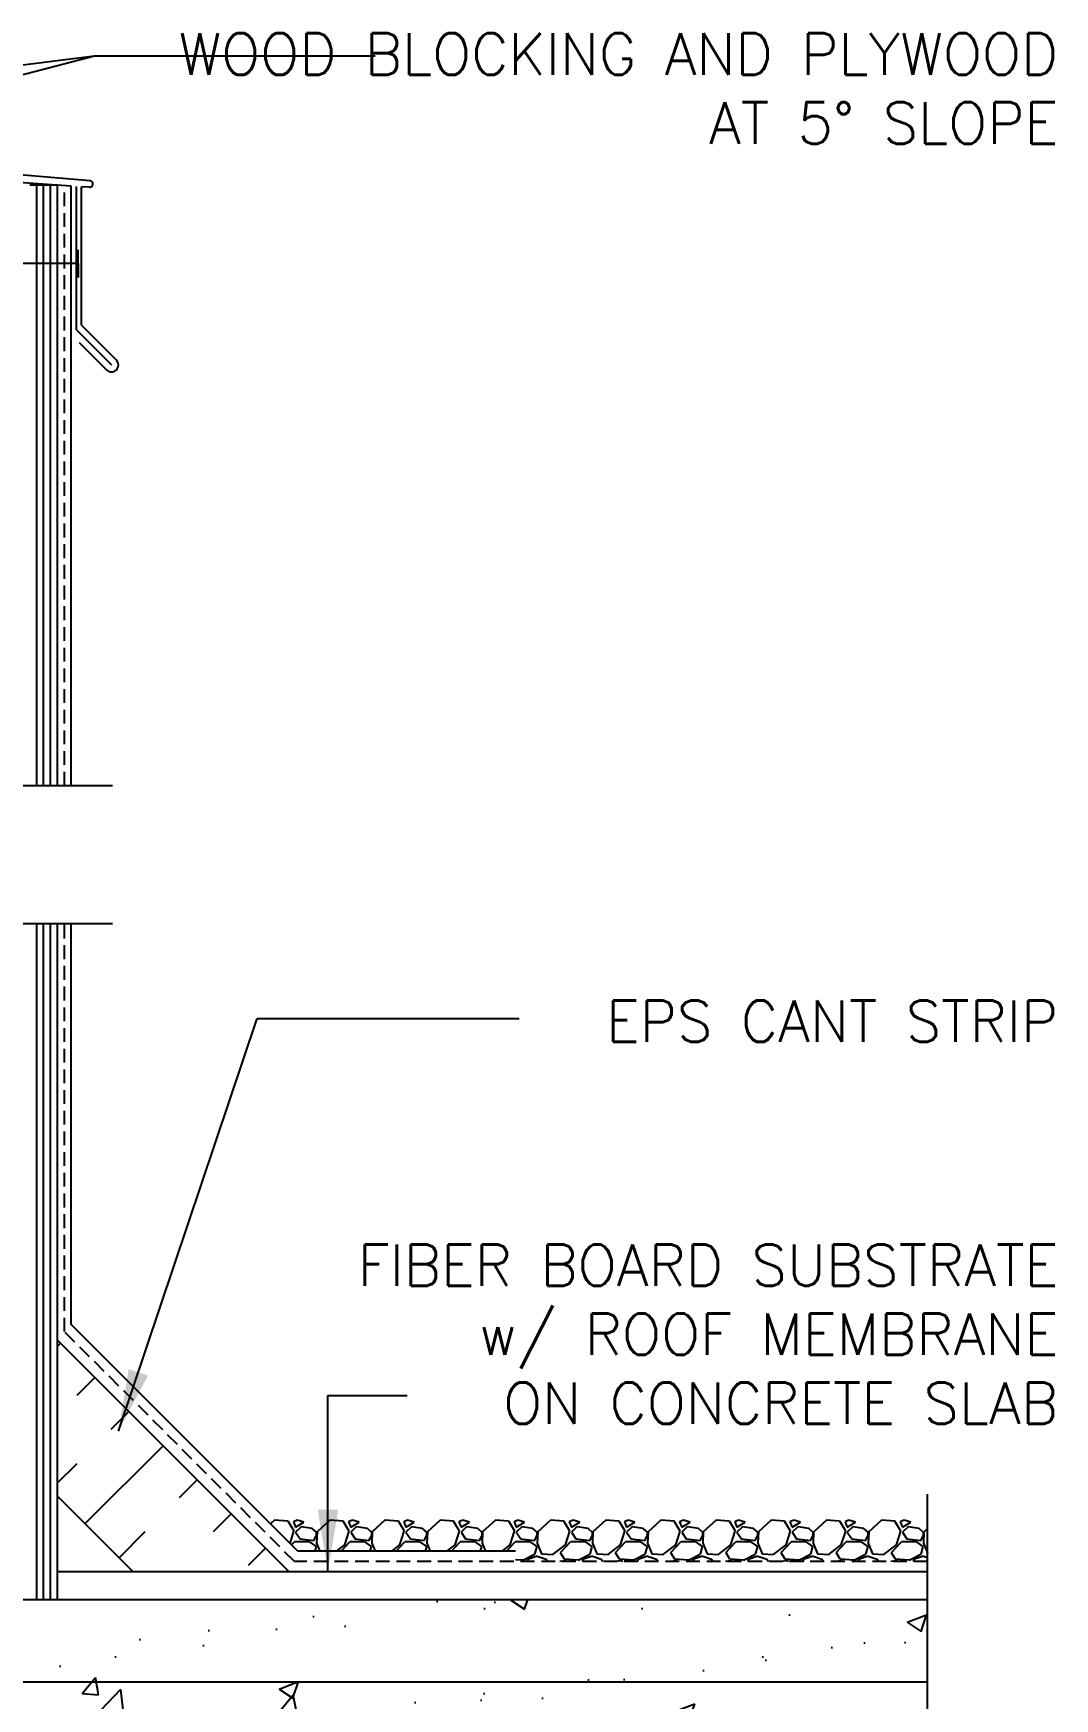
# Model space of a CAD drawing. Header units: inches. Extents: x 245.5 to 299.6, y 53.1 to 128.4.
# Drawn here: x 281.06 to 299.57, y 97.35 to 127.53 of the extents above; entities that cross this region are included whole.
import ezdxf

# ---------------------------------------------------------------- set-up
doc = ezdxf.new("R2010")
doc.units = ezdxf.units.IN
doc.header["$MEASUREMENT"] = 0
doc.linetypes.add('DASHED2', pattern=[0.375, 0.25, -0.125])
for name, color, linetype in [('HATCH', 12, 'Continuous'), ('line25', 2, 'Continuous'), ('LINE3', 3, 'Continuous'), ('LINE50', 5, 'Continuous'), ('LINE9', 9, 'Continuous'), ('TEXT', 4, 'Continuous')]:
    doc.layers.add(name, color=color, linetype=linetype)
doc.styles.add('DIM', font='romans.shx', dxfattribs={"width": 0.7})
doc.styles.add('ROMANS', font='romans.shx', dxfattribs={"height": 0.75})
doc.styles.get("Standard").update_dxf_attribs({"font": 'romans.shx', "height": 0.75})
doc.linetypes.add('STEEL', pattern='A,0.5,-0.2,["X",Standard,S=0.1,R=0,X=-0.1,Y=-0.05],-0.1', length=0.8)
doc.dimstyles.new('ext_12', dxfattribs={"dimscale": 12, "dimtxt": 0.09375, "dimasz": 0.09375, "dimexe": 0.09375, "dimexo": 0.0625, "dimgap": 0.0625, "dimtad": 1, "dimdec": 1, "dimzin": 3, "dimdsep": 46, "dimlunit": 4, "dimtxsty": 'DIM', "dimcen": 0.09, "dimdle": 0.09375, "dimclrt": 4, "dimadec": 0, "dimazin": 0, "dimtfac": 1, "dimtdec": 1, "dimtmove": 2, "dimatfit": 3, "dimfxl": 1, "dimfrac": 2, "dimtolj": 1, "dimtzin": 0, "dimarcsym": 0})

msp = doc.modelspace()

# ---------------------------------------------------------------- hatches: boundary and pattern name
at = {"layer": 'HATCH'}
h = msp.add_hatch(dxfattribs=at)
h.set_pattern_fill('AR-CONC', color=256, scale=0.5)
h.set_pattern_definition([(50, (0, 0), (3.5863, -0.31376), [0.375, -4.125]), (355, (0, 0), (-0.693757, 3.76096), [0.3, -3.3]), (100.4514, (0.299, -0.026), (2.892544, 3.4472), [0.3187, -3.50571]), (46.1842, (0, 1), (5.336207, -0.827596), [0.5625, -6.1875]), (96.6356, (0.4447, 0.931), (4.67331, 4.87059), [0.47805, -5.25857]), (351.1842, (0, 1), (4.67331, 4.87059), [0.45, -4.95]), (21, (0.5, 0.75), (2.984535, -2.013094), [0.375, -4.125]), (326, (0.5, 0.75), (1.216577, 3.62575), [0.3, -3.3]), (71.4514, (0.7487, 0.5822), (4.201112, 1.612656), [0.3187, -3.50571]), (37.5, (0, 0), (0.0607993, 1.6644693), [0, -3.26, 0, -3.35, 0, -3.3125]), (7.5, (0, 0), (1.315348, 1.972059), [0, -1.91, 0, -3.185, 0, -1.2625]), (327.5, (-1.115, 0), (2.669112, -0.1127744), [0, -1.25, 0, -3.9, 0, -5.175]), (317.5, (-1.615, 0), (2.915931, 0.500525), [0, -1.625, 0, -2.59, 0, -3.675])])
h.paths.add_polyline_path([(274.171, 100.95), (274.171, 100.985, 0.390098), (273.988, 101.184), (271.196, 101.333, 0.438748), (270.871, 101.035), (270.871, 100.9, 0.438748), (271.196, 100.601), (273.988, 100.751, 0.390098)])
h.paths.add_polyline_path([(277.871, 101.035, 0.438748), (277.546, 101.333), (274.754, 101.184, 0.390098), (274.571, 100.985), (274.571, 100.95, 0.390098), (274.754, 100.751), (277.546, 100.601, 0.438748), (277.871, 100.9)])
h.paths.add_polyline_path([(277.871, 100.108, 0.390098), (277.596, 100.407), (274.388, 100.591, 0.020761), (274.371, 100.592, 0.020761), (274.354, 100.591), (271.146, 100.407, 0.390098), (270.871, 100.108), (270.871, 99.547), (270.771, 99.547, -0.414214), (270.721, 99.497), (270.571, 99.497), (270.541, 99.467), (270.451, 99.467), (270.418, 99.501), (270.371, 99.501), (270.371, 99.366, -0.357642), (271.392, 99.05, -0.520567), (271.943, 99.168, -0.520567), (272.994, 99.168, -0.520567), (273.214, 99.168, -0.520567), (273.611, 99.168, -0.520567), (274.265, 99.168, -0.520567), (274.647, 99.168, -0.520567), (275.168, 99.168, -0.520567), (275.67, 99.168, -0.202806), (275.871, 99.294, -0.202806), (276.072, 99.168, -0.520567), (276.574, 99.168, -0.520567), (277.095, 99.168, -0.520567), (277.477, 99.168, -0.520567), (278.131, 99.168, -0.290815), (278.371, 99.267), (278.371, 99.501), (278.324, 99.501), (278.291, 99.467), (278.201, 99.467), (278.171, 99.497), (278.021, 99.497, -0.414214), (277.971, 99.547), (277.871, 99.547)])
h.paths.add_polyline_path([(278.371, 95.146), (280.371, 97.146), (292.68, 97.146), (294.084, 96.156), (294.084, 93.396), (293.724, 93.396), (293.724, 91.896), (295.974, 91.896), (297.267, 91.896), (297.267, 93.396), (296.267, 94.396), (297.864, 94.396), (297.864, 94.798), (297.267, 95.396), (297.267, 99.146), (278.371, 99.146), (278.371, 99.267, 0.290815), (278.131, 99.168, 0.520567), (277.477, 99.168, 0.520567), (277.095, 99.168, 0.520567), (276.574, 99.168, 0.520567), (276.072, 99.168, 0.202806), (275.871, 99.294, 0.202806), (275.67, 99.168, 0.520567), (275.168, 99.168, 0.520567), (274.647, 99.168, 0.520567), (274.265, 99.168, 0.520567), (273.611, 99.168, 0.520567), (273.214, 99.168, 0.520567), (272.994, 99.168, 0.520567), (271.943, 99.168, 0.520567), (271.392, 99.05, 0.357642), (270.371, 99.366), (270.371, 98.751), (270.736, 98.751), (270.736, 97.551), (270.371, 97.551), (270.371, 96.801), (270.736, 96.801), (270.736, 95.601), (270.371, 95.601), (270.371, 94.851), (270.736, 94.851), (270.736, 93.771), (270.371, 93.771), (270.371, 93.021), (270.736, 93.021), (270.736, 91.941), (270.371, 91.941), (270.371, 91.191), (270.736, 91.191), (270.736, 89.991), (270.371, 89.991), (270.371, 89.241), (270.736, 89.241), (270.736, 88.771, -0.305478), (271.079, 88.644, -0.520567), (271.58, 88.644, -0.520567), (272.102, 88.644, -0.520567), (272.484, 88.644, -0.520567), (273.138, 88.644, -0.520567), (273.534, 88.644, -0.520567), (273.755, 88.644, -0.520567), (274.805, 88.644, -0.520567), (275.356, 88.527, -0.257048), (275.871, 88.842, -0.257048), (276.386, 88.527, -0.520567), (276.937, 88.644, -0.520567), (277.987, 88.644, -0.053186), (278.006, 88.666), (278.006, 89.241), (278.371, 89.241), (278.371, 89.646)])
h.paths.add_polyline_path([(277.871, 88.177), (277.971, 88.177, -0.327813), (278.006, 88.225), (278.006, 88.666, 0.053186), (277.987, 88.644, 0.520567), (276.937, 88.644, 0.520567), (276.386, 88.527, 0.257048), (275.871, 88.842, 0.257048), (275.356, 88.527, 0.520567), (274.805, 88.644, 0.520567), (273.755, 88.644, 0.520567), (273.534, 88.644, 0.520567), (273.138, 88.644, 0.520567), (272.484, 88.644, 0.520567), (272.102, 88.644, 0.520567), (271.58, 88.644, 0.520567), (271.079, 88.644, 0.305478), (270.736, 88.771), (270.736, 88.225, -0.327813), (270.771, 88.177), (270.871, 88.177), (270.871, 87.616, 0.390098), (271.146, 87.317), (274.354, 87.134, 0.020761), (274.371, 87.133, 0.020761), (274.388, 87.134), (277.596, 87.317, 0.390098), (277.871, 87.616)])
h.paths.add_polyline_path([(273.988, 86.974), (271.196, 87.123, 0.438748), (270.871, 86.824), (270.871, 86.69, 0.438748), (271.196, 86.391), (273.988, 86.54, 0.390098), (274.171, 86.74), (274.171, 86.775, 0.390098)])
h.paths.add_polyline_path([(277.134, 120.999, 2.087231), (277.568, 120.774, -0.638777), (277.693, 120.898, 0.087457), (278.03, 120.819), (278.135, 120.819), (278.135, 120.889), (278.087, 120.889, -0.414214), (278.025, 120.952), (278.025, 121.019, -0.249069), (278.135, 121.226), (278.135, 121.268), (278.225, 121.268, 0.088416), (278.371, 121.365), (278.371, 121.993, 0.259173), (277.92, 121.774, 0.520567), (277.42, 121.774, 0.520567), (277.033, 121.774, 0.336749), (276.371, 121.879, 0.336749), (275.709, 121.774, 0.520567), (275.322, 121.774, 0.520567), (274.822, 121.774, 0.520567), (273.976, 121.774, 0.520567), (273.694, 121.774, 0.520567), (272.799, 121.774, 0.520567), (272.059, 121.774, 0.520567), (271.366, 121.774, 0.520567), (271.146, 121.774, 0.321585), (270.371, 121.799), (270.371, 121.365, 0.088416), (270.517, 121.268), (270.607, 121.268), (270.607, 121.226, -0.249069), (270.717, 121.019), (270.717, 120.952, -0.414214), (270.654, 120.889), (270.607, 120.889), (270.607, 120.819), (270.712, 120.819, 0.087457), (271.049, 120.898, -0.638777), (271.174, 120.774, 2.087231), (271.608, 120.999, -1), (271.771, 121.408, -0.21345), (272.164, 121.019, -0.068226), (272.299, 120.391, 1.753171), (272.75, 120.687, -0.940793), (272.954, 121.071, -0.173075), (273.3, 120.704), (273.442, 120.317, 1.612474), (273.874, 120.677, -0.734872), (273.897, 121.188, -0.068475), (274.371, 121.25, -0.068475), (274.845, 121.188, -0.734872), (274.868, 120.677, 1.612474), (275.3, 120.317), (275.442, 120.704, -0.173075), (275.788, 121.071, -0.940793), (275.992, 120.687, 1.753171), (276.443, 120.391, -0.068226), (276.578, 121.019, -0.21345), (276.971, 121.408, -1)])
h = msp.add_hatch(dxfattribs=at)
h.set_pattern_fill('INSUL', color=256, scale=7, angle=45, style=0)
h.set_pattern_definition([(45, (174.1928, -59.2554), (-1.856155, 1.856155), []), (45, (173.574, -58.6367), (-1.856155, 1.856155), [0.875, -0.875]), (45, (172.9554, -58.018), (-1.856155, 1.856155), [0.875, -0.875])])
h.paths.add_polyline_path([(282.744, 99.771), (285.573, 99.771), (281.496, 103.847), (281.496, 101.019)])

# ---------------------------------------------------------------- linework, layer by layer
for p, q in [((282.087, 124.855), (263.121, 126.515)), ((281.746, 124.762), (280.439, 124.853)), ((281.121, 113.896), (281.121, 124.779)), ((281.246, 113.896), (281.246, 124.779)), ((281.371, 113.896), (281.371, 124.779)), ((281.746, 113.896), (281.746, 124.762)), ((281.84, 122.157), (281.84, 124.754)), ((282.077, 124.742), (281.933, 124.751)), ((281.933, 122.24), (281.933, 124.751)), ((281.84, 122.157), (282.476, 121.52)), ((281.933, 122.24), (282.565, 121.609)), ((281.889, 121.93), (282.388, 121.432)), ((281.121, 99.146), (281.121, 111.396)), ((281.246, 99.146), (281.246, 111.396)), ((281.371, 99.146), (281.371, 111.396)), ((281.746, 104.128), (281.746, 111.396)), ((285.853, 100.021), (281.746, 104.128)), ((285.433, 100.584), (285.358, 100.516)), ((285.673, 100.564), (285.433, 100.584)), ((285.785, 100.385), (285.675, 100.565)), ((285.843, 100.584), (285.773, 100.554)), ((285.773, 100.555), (285.813, 100.455)), ((285.812, 100.455), (285.962, 100.545)), ((285.963, 100.545), (285.843, 100.585)), ((286.433, 100.584), (286.203, 100.374)), ((286.673, 100.564), (286.433, 100.584)), ((286.785, 100.385), (286.675, 100.565)), ((286.843, 100.584), (286.773, 100.554)), ((286.773, 100.555), (286.813, 100.455)), ((286.812, 100.455), (286.962, 100.545)), ((286.963, 100.545), (286.843, 100.585)), ((287.433, 100.584), (287.203, 100.374)), ((287.673, 100.564), (287.433, 100.584)), ((287.785, 100.385), (287.675, 100.565)), ((287.843, 100.584), (287.773, 100.554)), ((287.773, 100.555), (287.813, 100.455)), ((287.812, 100.455), (287.962, 100.545)), ((287.963, 100.545), (287.843, 100.585)), ((288.433, 100.584), (288.203, 100.374)), ((288.673, 100.564), (288.433, 100.584)), ((288.785, 100.385), (288.675, 100.565)), ((288.843, 100.584), (288.773, 100.554)), ((288.773, 100.555), (288.813, 100.455)), ((288.812, 100.455), (288.962, 100.545)), ((288.963, 100.545), (288.843, 100.585)), ((289.433, 100.584), (289.203, 100.374)), ((289.673, 100.564), (289.433, 100.584)), ((289.785, 100.385), (289.675, 100.565)), ((289.843, 100.584), (289.773, 100.554)), ((289.773, 100.555), (289.813, 100.455)), ((289.812, 100.455), (289.962, 100.545)), ((289.963, 100.545), (289.843, 100.585)), ((290.433, 100.584), (290.203, 100.374)), ((290.673, 100.564), (290.433, 100.584)), ((290.785, 100.385), (290.675, 100.565)), ((290.843, 100.584), (290.773, 100.554)), ((290.773, 100.555), (290.813, 100.455)), ((290.812, 100.455), (290.962, 100.545)), ((290.963, 100.545), (290.843, 100.585)), ((291.433, 100.584), (291.203, 100.374)), ((291.673, 100.564), (291.433, 100.584)), ((291.785, 100.385), (291.675, 100.565)), ((291.843, 100.584), (291.773, 100.554)), ((291.773, 100.555), (291.813, 100.455)), ((291.813, 100.455), (291.963, 100.545)), ((291.963, 100.545), (291.843, 100.585)), ((292.433, 100.584), (292.203, 100.374)), ((292.673, 100.564), (292.433, 100.584)), ((292.785, 100.385), (292.675, 100.565)), ((292.843, 100.584), (292.773, 100.554)), ((292.773, 100.555), (292.813, 100.455)), ((292.813, 100.455), (292.963, 100.545)), ((292.963, 100.545), (292.843, 100.585)), ((293.433, 100.584), (293.203, 100.374)), ((293.673, 100.564), (293.433, 100.584)), ((293.785, 100.385), (293.675, 100.565)), ((293.843, 100.584), (293.773, 100.554)), ((293.773, 100.555), (293.813, 100.455)), ((293.813, 100.455), (293.963, 100.545)), ((293.963, 100.545), (293.843, 100.585)), ((294.433, 100.584), (294.203, 100.374)), ((294.673, 100.564), (294.433, 100.584)), ((294.785, 100.385), (294.675, 100.565)), ((294.843, 100.584), (294.773, 100.554)), ((294.773, 100.555), (294.813, 100.455)), ((294.813, 100.455), (294.963, 100.545)), ((294.963, 100.545), (294.843, 100.585)), ((295.433, 100.584), (295.203, 100.374)), ((295.673, 100.564), (295.433, 100.584)), ((295.785, 100.385), (295.675, 100.565)), ((295.843, 100.584), (295.773, 100.554)), ((295.773, 100.555), (295.813, 100.455)), ((295.813, 100.455), (295.963, 100.545)), ((295.963, 100.545), (295.843, 100.585)), ((296.433, 100.584), (296.203, 100.374)), ((296.673, 100.564), (296.433, 100.584)), ((296.785, 100.385), (296.675, 100.565)), ((296.843, 100.584), (296.773, 100.554)), ((296.773, 100.555), (296.813, 100.455)), ((296.813, 100.455), (296.963, 100.545)), ((296.963, 100.545), (296.843, 100.585)), ((285.712, 100.162), (285.783, 100.384)), ((285.913, 100.465), (285.813, 100.365)), ((285.813, 100.365), (285.893, 100.245)), ((285.893, 100.244), (286.143, 100.214)), ((286.114, 100.435), (285.914, 100.465)), ((286.195, 100.363), (286.115, 100.433)), ((286.143, 100.215), (286.193, 100.305)), ((286.203, 100.375), (286.193, 100.165)), ((286.193, 100.305), (286.193, 100.365)), ((286.703, 100.134), (286.783, 100.384)), ((286.913, 100.465), (286.813, 100.365)), ((286.813, 100.365), (286.893, 100.245)), ((286.893, 100.244), (287.143, 100.214)), ((287.114, 100.435), (286.914, 100.465)), ((287.195, 100.363), (287.115, 100.433)), ((287.143, 100.215), (287.193, 100.305)), ((287.203, 100.375), (287.193, 100.165)), ((287.193, 100.305), (287.193, 100.365)), ((287.703, 100.134), (287.783, 100.384)), ((287.913, 100.465), (287.813, 100.365)), ((287.813, 100.365), (287.893, 100.245)), ((287.893, 100.244), (288.143, 100.214)), ((288.114, 100.435), (287.914, 100.465)), ((288.195, 100.363), (288.115, 100.433)), ((288.143, 100.215), (288.193, 100.305)), ((288.202, 100.375), (288.192, 100.165)), ((288.193, 100.305), (288.193, 100.365)), ((288.703, 100.134), (288.783, 100.384)), ((288.913, 100.465), (288.813, 100.365)), ((288.813, 100.365), (288.893, 100.245)), ((288.893, 100.244), (289.143, 100.214)), ((289.114, 100.435), (288.914, 100.465)), ((289.195, 100.363), (289.115, 100.433)), ((289.143, 100.215), (289.193, 100.305)), ((289.202, 100.375), (289.192, 100.165)), ((289.193, 100.305), (289.193, 100.365)), ((289.703, 100.134), (289.783, 100.384)), ((289.913, 100.465), (289.813, 100.365)), ((289.813, 100.365), (289.893, 100.245)), ((289.893, 100.244), (290.143, 100.214)), ((290.114, 100.435), (289.914, 100.465)), ((290.195, 100.363), (290.115, 100.433)), ((290.143, 100.215), (290.193, 100.305)), ((290.202, 100.375), (290.192, 100.165)), ((290.193, 100.305), (290.193, 100.365)), ((290.703, 100.134), (290.783, 100.384)), ((290.913, 100.465), (290.813, 100.365)), ((290.813, 100.365), (290.893, 100.245)), ((290.893, 100.244), (291.143, 100.214)), ((291.114, 100.435), (290.914, 100.465)), ((291.195, 100.363), (291.115, 100.433)), ((291.143, 100.215), (291.193, 100.305)), ((291.202, 100.375), (291.192, 100.165)), ((291.193, 100.305), (291.193, 100.365)), ((291.703, 100.134), (291.783, 100.384)), ((291.913, 100.465), (291.813, 100.365)), ((291.813, 100.365), (291.893, 100.245)), ((291.893, 100.244), (292.143, 100.214)), ((292.114, 100.435), (291.914, 100.465)), ((292.195, 100.363), (292.115, 100.433)), ((292.143, 100.215), (292.193, 100.305)), ((292.202, 100.375), (292.192, 100.165)), ((292.193, 100.305), (292.193, 100.365)), ((292.703, 100.134), (292.783, 100.384)), ((292.913, 100.465), (292.813, 100.365)), ((292.813, 100.365), (292.893, 100.245)), ((292.893, 100.244), (293.143, 100.214)), ((293.114, 100.435), (292.914, 100.465)), ((293.195, 100.363), (293.115, 100.433)), ((293.143, 100.215), (293.193, 100.305)), ((293.202, 100.375), (293.192, 100.165)), ((293.193, 100.305), (293.193, 100.365)), ((293.703, 100.134), (293.783, 100.384)), ((293.913, 100.465), (293.813, 100.365)), ((293.813, 100.365), (293.893, 100.245)), ((293.893, 100.244), (294.143, 100.214)), ((294.114, 100.435), (293.914, 100.465)), ((294.195, 100.363), (294.115, 100.433)), ((294.143, 100.215), (294.193, 100.305)), ((294.202, 100.375), (294.192, 100.165)), ((294.193, 100.305), (294.193, 100.365)), ((294.703, 100.134), (294.783, 100.384)), ((294.913, 100.465), (294.813, 100.365)), ((294.813, 100.365), (294.893, 100.245)), ((294.893, 100.244), (295.143, 100.214)), ((295.114, 100.435), (294.914, 100.465)), ((295.195, 100.363), (295.115, 100.433)), ((295.143, 100.215), (295.193, 100.305)), ((295.202, 100.375), (295.192, 100.165)), ((295.193, 100.305), (295.193, 100.365)), ((295.703, 100.134), (295.783, 100.384)), ((295.913, 100.465), (295.813, 100.365)), ((295.813, 100.365), (295.893, 100.245)), ((295.893, 100.244), (296.143, 100.214)), ((296.114, 100.435), (295.914, 100.465)), ((296.195, 100.363), (296.115, 100.433)), ((296.143, 100.215), (296.193, 100.305)), ((296.202, 100.375), (296.192, 100.165)), ((296.193, 100.305), (296.193, 100.365)), ((296.703, 100.134), (296.783, 100.384)), ((296.913, 100.465), (296.813, 100.365)), ((296.813, 100.365), (296.893, 100.245)), ((296.893, 100.244), (297.143, 100.214)), ((297.114, 100.435), (296.914, 100.465)), ((297.195, 100.363), (297.115, 100.433)), ((297.143, 100.215), (297.193, 100.305)), ((297.202, 100.375), (297.192, 100.165)), ((297.193, 100.305), (297.193, 100.365)), ((297.267, 100.433), (297.203, 100.374)), ((285.739, 100.135), (285.793, 100.194)), ((285.793, 100.195), (286.053, 100.195)), ((289.801, 100.021), (285.853, 100.021)), ((286.053, 100.196), (286.183, 100.106)), ((286.183, 100.104), (286.159, 100.021)), ((286.192, 100.166), (286.253, 100.021)), ((286.554, 100.021), (286.703, 100.135)), ((286.636, 100.021), (286.793, 100.194)), ((286.793, 100.195), (287.053, 100.195)), ((287.053, 100.196), (287.183, 100.106)), ((287.183, 100.104), (287.159, 100.021)), ((287.192, 100.166), (287.253, 100.021)), ((287.554, 100.021), (287.703, 100.135)), ((287.636, 100.021), (287.793, 100.194)), ((287.793, 100.195), (288.053, 100.195)), ((288.053, 100.196), (288.183, 100.106)), ((288.183, 100.104), (288.159, 100.021)), ((288.192, 100.166), (288.253, 100.021)), ((288.554, 100.021), (288.703, 100.135)), ((288.636, 100.021), (288.793, 100.194)), ((288.793, 100.195), (289.053, 100.195)), ((289.053, 100.196), (289.183, 100.106)), ((289.183, 100.104), (289.159, 100.021)), ((289.192, 100.166), (289.253, 100.021)), ((289.554, 100.021), (289.703, 100.135)), ((289.636, 100.021), (289.793, 100.194)), ((289.793, 100.195), (290.053, 100.195)), ((290.143, 99.964), (289.933, 99.854)), ((290.033, 99.885), (290.193, 99.935)), ((290.053, 100.196), (290.183, 100.106)), ((290.183, 100.104), (290.143, 99.965)), ((290.192, 100.166), (290.272, 99.976)), ((290.193, 99.934), (290.353, 99.874)), ((290.272, 99.974), (290.482, 99.964)), ((290.483, 99.965), (290.703, 100.135)), ((290.613, 99.995), (290.793, 100.194)), ((290.684, 99.874), (290.614, 99.994)), ((290.793, 100.195), (291.053, 100.195)), ((291.143, 99.964), (290.933, 99.854)), ((291.033, 99.885), (291.193, 99.935)), ((291.053, 100.196), (291.183, 100.106)), ((291.183, 100.104), (291.143, 99.965)), ((291.192, 100.166), (291.272, 99.976)), ((291.193, 99.934), (291.353, 99.874)), ((291.272, 99.974), (291.482, 99.964)), ((291.483, 99.965), (291.703, 100.135)), ((291.613, 99.995), (291.793, 100.194)), ((291.684, 99.874), (291.614, 99.994)), ((291.793, 100.195), (292.053, 100.195)), ((292.143, 99.964), (291.933, 99.854)), ((292.033, 99.885), (292.193, 99.935)), ((292.053, 100.196), (292.183, 100.106)), ((292.183, 100.104), (292.143, 99.965)), ((292.192, 100.166), (292.272, 99.976)), ((292.193, 99.934), (292.353, 99.874)), ((292.272, 99.974), (292.482, 99.964)), ((292.483, 99.965), (292.703, 100.135)), ((292.613, 99.995), (292.793, 100.194)), ((292.684, 99.874), (292.614, 99.994)), ((292.793, 100.195), (293.053, 100.195)), ((293.143, 99.964), (292.933, 99.854)), ((293.033, 99.885), (293.193, 99.935)), ((293.053, 100.196), (293.183, 100.106)), ((293.183, 100.104), (293.143, 99.965)), ((293.192, 100.166), (293.272, 99.976)), ((293.193, 99.934), (293.353, 99.874)), ((293.272, 99.974), (293.482, 99.964)), ((293.483, 99.965), (293.703, 100.135)), ((293.613, 99.995), (293.793, 100.194)), ((293.684, 99.874), (293.614, 99.994)), ((293.793, 100.195), (294.053, 100.195)), ((294.143, 99.964), (293.933, 99.854)), ((294.033, 99.885), (294.193, 99.935)), ((294.053, 100.196), (294.183, 100.106)), ((294.183, 100.104), (294.143, 99.965)), ((294.192, 100.166), (294.272, 99.976)), ((294.193, 99.934), (294.353, 99.874)), ((294.272, 99.974), (294.482, 99.964)), ((294.483, 99.965), (294.703, 100.135)), ((294.613, 99.995), (294.793, 100.194)), ((294.684, 99.874), (294.614, 99.994)), ((294.793, 100.195), (295.053, 100.195)), ((295.143, 99.964), (294.933, 99.854)), ((295.033, 99.885), (295.193, 99.935)), ((295.053, 100.196), (295.183, 100.106)), ((295.183, 100.104), (295.143, 99.965)), ((295.192, 100.166), (295.272, 99.976)), ((295.193, 99.934), (295.353, 99.874)), ((295.272, 99.974), (295.482, 99.964)), ((295.483, 99.965), (295.703, 100.135)), ((295.613, 99.995), (295.793, 100.194)), ((295.684, 99.874), (295.614, 99.994)), ((295.793, 100.195), (296.053, 100.195)), ((296.143, 99.964), (295.933, 99.854)), ((296.033, 99.885), (296.193, 99.935)), ((296.053, 100.196), (296.183, 100.106)), ((296.183, 100.104), (296.143, 99.965)), ((296.192, 100.166), (296.272, 99.976)), ((296.193, 99.934), (296.353, 99.874)), ((296.272, 99.974), (296.482, 99.964)), ((296.483, 99.965), (296.703, 100.135)), ((296.613, 99.995), (296.793, 100.194)), ((296.684, 99.874), (296.614, 99.994)), ((296.793, 100.195), (297.053, 100.195)), ((297.143, 99.964), (296.933, 99.854)), ((297.033, 99.885), (297.193, 99.935)), ((297.053, 100.196), (297.183, 100.106)), ((297.183, 100.104), (297.143, 99.965)), ((297.191, 100.166), (297.267, 99.987)), ((297.193, 99.934), (297.267, 99.907)), ((289.801, 99.896), (289.801, 99.896)), ((289.932, 99.856), (289.801, 99.867)), ((290.011, 99.833), (290.033, 99.885)), ((290.353, 99.874), (290.372, 99.833)), ((290.704, 99.844), (290.603, 99.833)), ((290.932, 99.856), (290.682, 99.876)), ((290.751, 99.833), (290.703, 99.845)), ((291.011, 99.833), (291.033, 99.885)), ((291.353, 99.874), (291.372, 99.833)), ((291.704, 99.844), (291.603, 99.833)), ((291.932, 99.856), (291.682, 99.876)), ((291.751, 99.833), (291.703, 99.845)), ((292.011, 99.833), (292.033, 99.885)), ((292.353, 99.874), (292.372, 99.833)), ((292.704, 99.844), (292.602, 99.833)), ((292.932, 99.856), (292.682, 99.876)), ((292.751, 99.833), (292.703, 99.845)), ((293.011, 99.833), (293.033, 99.885)), ((293.353, 99.874), (293.372, 99.833)), ((293.704, 99.844), (293.602, 99.833)), ((293.932, 99.856), (293.682, 99.876)), ((293.751, 99.833), (293.703, 99.845)), ((294.011, 99.833), (294.033, 99.885)), ((294.353, 99.874), (294.372, 99.833)), ((294.704, 99.844), (294.602, 99.833)), ((294.932, 99.856), (294.682, 99.876)), ((294.751, 99.833), (294.703, 99.845)), ((295.011, 99.833), (295.033, 99.885)), ((295.353, 99.874), (295.372, 99.833)), ((295.704, 99.844), (295.602, 99.833)), ((295.932, 99.856), (295.682, 99.876)), ((295.751, 99.833), (295.703, 99.845)), ((296.011, 99.833), (296.033, 99.885)), ((296.353, 99.874), (296.372, 99.833)), ((296.704, 99.844), (296.602, 99.833)), ((296.932, 99.856), (296.682, 99.876)), ((296.751, 99.833), (296.703, 99.845)), ((297.011, 99.833), (297.033, 99.885)), ((289.89, 99.127), (289.89, 99.127))]:
    msp.add_line(p, q, dxfattribs=at)
for centre, radius, start, end in [((282.082, 124.799), 0.0567, 265, 85), ((282.476, 121.52), 0.125, 225, 45)]:
    msp.add_arc(centre, radius, start, end, dxfattribs=at)
at = {"layer": 'line25'}
for p, q in [((281.496, 124.779), (280.996, 124.779)), ((281.496, 113.896), (281.496, 124.779)), ((281.496, 99.146), (281.496, 111.396)), ((285.698, 99.646), (281.496, 103.847)), ((282.869, 99.646), (281.496, 101.019)), ((278.371, 99.146), (297.267, 99.146))]:
    msp.add_line(p, q, dxfattribs=at)
at = {"layer": 'LINE3', "linetype": 'STEEL'}
msp.add_line((297.267, 97.646), (280.371, 97.646), dxfattribs=at)
at = {"layer": 'LINE50', "color": 9, "linetype": 'DASHED2'}
for p, q in [((281.621, 113.896), (281.621, 124.77)), ((281.621, 104.003), (281.621, 111.396)), ((285.791, 99.833), (281.621, 104.003)), ((297.267, 99.833), (285.791, 99.833))]:
    msp.add_line(p, q, dxfattribs=at)
at = {"layer": 'LINE9'}
for p, q in [((281.874, 123.357), (281.874, 123.607)), ((281.874, 123.357), (280.028, 123.357)), ((281.874, 123.357), (281.874, 123.107)), ((273.385, 113.896), (282.496, 113.896)), ((273.385, 111.396), (282.496, 111.396))]:
    msp.add_line(p, q, dxfattribs=at)
for points in [[(297.267, 88.646), (297.267, 93.396), (296.267, 94.396), (298.267, 94.396), (297.267, 95.396), (297.267, 101.057)], [(297.267, 99.646), (281.496, 99.646)]]:
    msp.add_lwpolyline(points, dxfattribs=at)

# ---------------------------------------------------------------- texts
at = {"layer": 'TEXT', "char_height": 0.75, "attachment_point": 3, "style": 'ROMANS'}
for s, insert, width in [('\\A1;WOOD BLOCKING AND PLYWOOD \\PAT 5%%D SLOPE', (299.636, 127.531), 17.3954), ('\\A1;EPS CANT STRIP', (299.636, 110.002), 9.59335), ('\\A1;FIBER BOARD SUBSTRATE\\Pw/ ROOF MEMBRANE \\PON CONCRETE SLAB', (299.636, 105.58), 26.1134)]:
    msp.add_mtext(s, dxfattribs=dict(at, insert=insert, width=width))

# ---------------------------------------------------------------- leaders
at = {"layer": 'TEXT'}
for points in [[(270.246, 124.028), (282.165, 127.12)], [(270.609, 125.684), (282.165, 127.12), (287.253, 127.12)], [(282.604, 102.198), (285.118, 109.677), (289.865, 109.677)], [(286.399, 99.646), (286.399, 102.843), (287.835, 102.843)]]:
    msp.add_leader(points, dimstyle='ext_12', override={"dimgap": 0.0625, "dimtad": 0}, dxfattribs=at)

doc.saveas('drawing.dxf')
